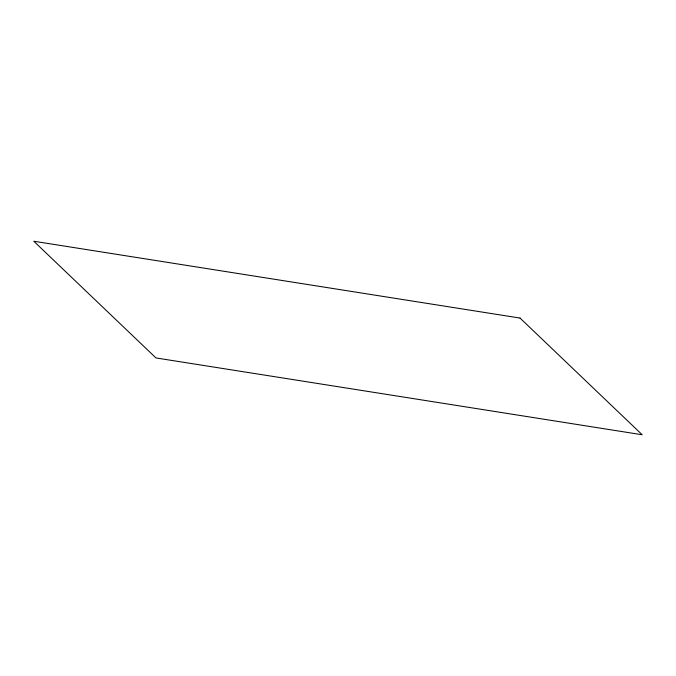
<?xml version="1.0" encoding="UTF-8"?>
<svg xmlns="http://www.w3.org/2000/svg" width="676" height="676" viewBox="0 0 676 676"><rect width="100%" height="100%" fill="white"/><g stroke="black" fill="none" stroke-linecap="round" stroke-linejoin="round"><path stroke-width="1.01" d="M520.038 318.066L33.8 241.239L155.962 357.934L642.2 434.761L520.038 318.066"/></g></svg>
